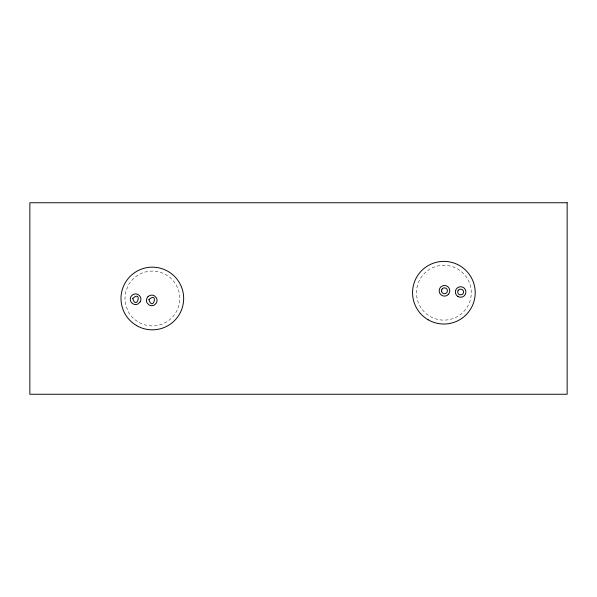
<?xml version="1.0" encoding="UTF-8"?>
<svg xmlns="http://www.w3.org/2000/svg" width="597" height="597" viewBox="0 0 597 597"><rect width="100%" height="100%" fill="white"/><g stroke="black" fill="none" stroke-linecap="round" stroke-linejoin="round"><path stroke-width="0.45" stroke-dasharray="2.98 2.24" d="M125.855 291.403L124.922 298.5L125.855 305.597L128.594 312.209A27.41 27.41 0 0 0 169.951 319.499A27.41 27.41 0 0 0 169.951 277.501A27.41 27.41 0 0 0 128.594 284.791L125.855 291.403M430.176 316.455A27.417 27.417 0 0 0 471.302 292.709A27.417 27.417 0 0 0 430.176 268.963A27.417 27.417 0 0 0 430.176 316.455"/><path stroke-width="0.9" d="M441.623 290.03L441.623 291.56M458.086 290.508L457.69 291.985L458.086 293.463A2.925 2.925 0 0 0 459.891 294.821L462.115 294.537A2.925 2.925 0 0 0 462.115 289.455L459.877 289.135A2.925 2.925 0 0 0 458.13 290.53M441.661 291.56A2.925 2.925 0 0 0 443.034 293.343L444.466 293.739L445.937 293.343A2.925 2.925 0 0 0 447.317 291.56L447.317 290.03A2.925 2.925 0 0 0 445.937 288.269A2.97 2.97 0 0 0 442.384 288.709M441.661 290.06A2.925 2.925 0 0 1 442.429 288.732M132.735 298.455C136.84 311.238 142.676 289.441 132.735 298.455M148.907 299.649C153.011 312.425 158.854 290.635 148.907 299.649M140.161 301.866L138.228 303.806A5.298 5.298 0 0 1 134.198 304.336L132.937 303.806A5.298 5.298 0 0 1 130.459 297.843A5.306 5.306 0 0 1 134.206 294.112A5.298 5.298 0 0 1 140.161 296.575L140.691 297.851A5.298 5.298 0 0 1 140.161 301.866M148.011 296.672L147.168 297.761A5.298 5.298 0 0 0 147.16 303.06L149.108 304.992A5.298 5.298 0 0 0 154.392 305L156.332 303.06A5.298 5.298 0 0 0 156.332 297.761L154.399 295.828A5.298 5.298 0 0 0 149.101 295.821L148.011 296.672M448.205 294.537L447.116 295.381A5.291 5.291 0 0 1 441.825 295.381L440.728 294.537A5.291 5.291 0 0 1 440.728 287.053A5.291 5.291 0 0 1 448.205 287.053A5.291 5.291 0 0 1 448.205 294.537M567.15 202.749L29.85 202.749L29.85 394.251L567.15 394.251L567.15 202.749M428.221 319.835A31.328 31.328 0 0 0 475.212 292.709A31.328 31.328 0 0 0 428.221 265.575A31.328 31.328 0 0 0 428.221 319.835M136.668 325.634A31.328 31.328 0 0 0 183.667 298.5A31.328 31.328 0 0 0 136.668 271.366A31.328 31.328 0 0 0 136.668 325.634M457.989 296.567A5.291 5.291 0 0 0 465.929 291.985A5.291 5.291 0 0 0 457.996 287.403A5.291 5.291 0 0 0 457.989 296.567"/></g></svg>
